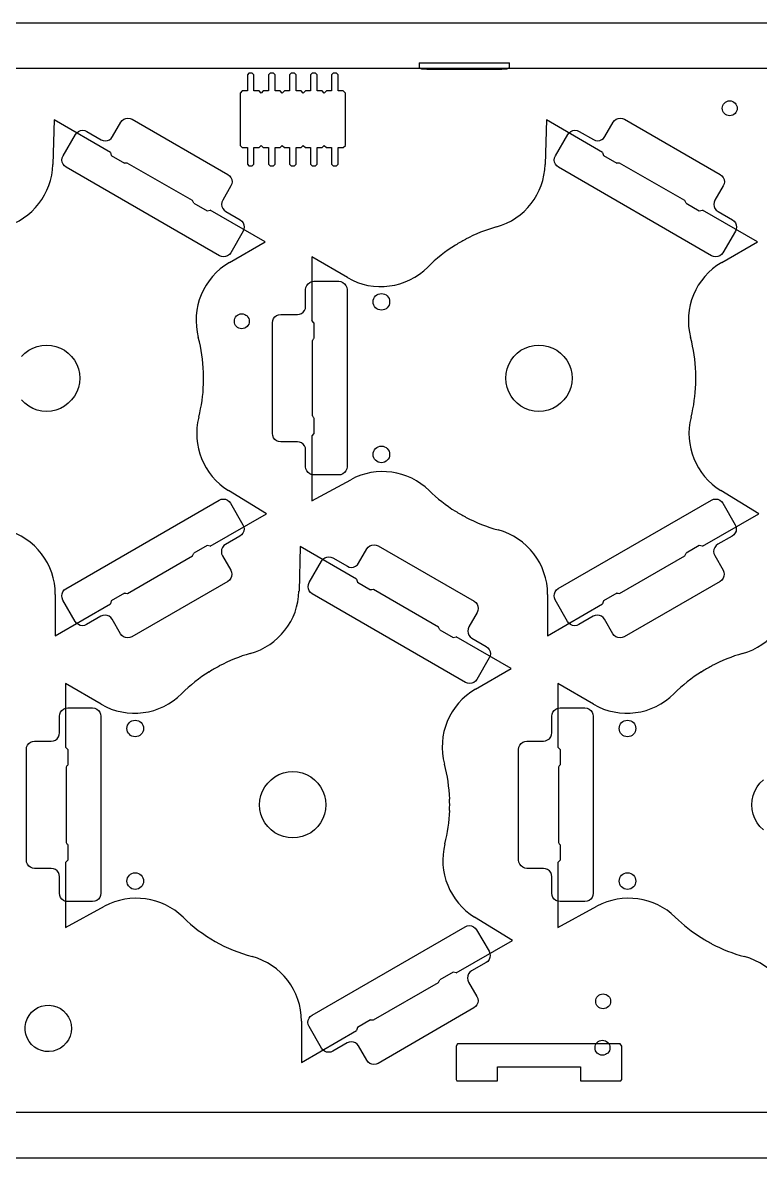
# Model space of a CAD drawing. Header units: millimetres. Extents: x -90 to 90, y -34 to 34.
# Drawn here: x -27.6 to 16.9, y -34.2 to 34.2 of the extents above; entities that cross this region are included whole.
import ezdxf

# ---------------------------------------------------------------- set-up
doc = ezdxf.new("R2010")
doc.units = ezdxf.units.MM
doc.layers.get('0').update_dxf_attribs({"linetype": 'CONTINUOUS'})

msp = doc.modelspace()

# ---------------------------------------------------------------- linework, layer by layer
for p, q in [((-80.289, 34.232), (80.289, 34.232)), ((-3.723, 31.812), (-3.723, 31.522)), ((-3.723, 31.812), (1.723, 31.812)), ((-3.723, 31.522), (-3.586, 31.454)), ((1.723, 31.522), (1.586, 31.454)), ((1.723, 31.522), (1.723, 31.812)), ((-3.071, 31.437), (1.071, 31.437)), ((-25.751, 28.37), (-25.823, 25.688)), ((-22.354, 26.409), (-25.751, 28.37)), ((3.949, 28.37), (3.877, 25.688)), ((7.346, 26.409), (3.949, 28.37)), ((-22.354, 26.409), (-22.304, 26.223)), ((-22.304, 26.223), (-21.502, 25.76)), ((7.346, 26.409), (7.396, 26.223)), ((7.396, 26.223), (8.198, 25.76)), ((-17.401, 23.503), (-21.331, 25.772)), ((12.299, 23.503), (8.369, 25.772)), ((-17.325, 23.348), (-16.523, 22.885)), ((12.375, 23.348), (13.177, 22.885)), ((-16.523, 22.885), (-16.337, 22.935)), ((-13.017, 21.019), (-16.337, 22.935)), ((13.177, 22.885), (13.363, 22.935)), ((16.683, 21.019), (13.363, 22.935)), ((-15.172, 19.775), (-13.017, 21.019)), ((-1.537, 20.824), (-1.528, 20.822)), ((-0.931, 21.174), (-0.933, 21.165)), ((14.528, 19.775), (16.683, 21.019)), ((-8.055, 18.863), (-10.209, 20.107)), ((-10.209, 20.107), (-10.209, 16.274)), ((-10.073, 16.138), (-10.209, 16.274)), ((-10.073, 16.138), (-10.073, 15.212)), ((-10.169, 15.069), (-10.169, 10.531)), ((-16.733, 13.15), (-16.739, 13.143)), ((12.967, 13.15), (12.961, 13.143)), ((-16.733, 12.45), (-16.739, 12.457)), ((12.967, 12.45), (12.961, 12.457)), ((-10.073, 10.388), (-10.073, 9.462)), ((-10.073, 9.462), (-10.209, 9.326)), ((-10.209, 9.326), (-10.209, 5.404)), ((-10.209, 5.404), (-7.85, 6.682)), ((-12.941, 4.626), (-15.227, 6.03)), ((16.759, 4.626), (14.473, 6.03)), ((-16.337, 2.665), (-12.941, 4.626)), ((-1.537, 4.776), (-1.528, 4.778)), ((-0.931, 4.426), (-0.933, 4.435)), ((13.363, 2.665), (16.759, 4.626)), ((-21.33, -0.172), (-17.401, 2.097)), ((-16.523, 2.715), (-17.325, 2.252)), ((-16.337, 2.665), (-16.523, 2.715)), ((-10.901, 2.649), (-10.973, -0.033)), ((-7.504, 0.688), (-10.901, 2.649)), ((8.37, -0.172), (12.299, 2.097)), ((13.177, 2.715), (12.375, 2.252)), ((13.363, 2.665), (13.177, 2.715)), ((-7.504, 0.688), (-7.454, 0.502)), ((-7.454, 0.502), (-6.653, 0.039)), ((-2.551, -2.218), (-6.481, 0.051)), ((-25.674, -0.238), (-25.674, -2.726)), ((-22.304, -0.623), (-22.354, -0.809)), ((-21.502, -0.16), (-22.304, -0.623)), ((4.026, -0.238), (4.026, -2.726)), ((7.396, -0.623), (7.346, -0.809)), ((8.198, -0.16), (7.396, -0.623)), ((-25.674, -2.726), (-22.354, -0.809)), ((4.026, -2.726), (7.346, -0.809)), ((-2.475, -2.373), (-1.673, -2.836)), ((-1.673, -2.836), (-1.487, -2.786)), ((1.833, -4.702), (-1.487, -2.786)), ((-15.781, -4.547), (-15.783, -4.556)), ((-0.322, -5.946), (1.833, -4.702)), ((13.919, -4.547), (13.917, -4.556)), ((-16.387, -4.897), (-16.378, -4.899)), ((13.313, -4.897), (13.322, -4.899)), ((-22.905, -6.857), (-25.059, -5.614)), ((-25.059, -5.614), (-25.059, -9.447)), ((6.795, -6.857), (4.641, -5.614)), ((4.641, -5.614), (4.641, -9.447)), ((-24.923, -9.583), (-25.059, -9.447)), ((-24.923, -9.583), (-24.923, -10.509)), ((4.777, -9.583), (4.641, -9.447)), ((4.777, -9.583), (4.777, -10.509)), ((-25.019, -10.652), (-25.019, -15.19)), ((4.681, -10.652), (4.681, -15.19)), ((-1.883, -12.571), (-1.889, -12.577)), ((-1.883, -13.271), (-1.889, -13.264)), ((-24.923, -15.333), (-24.923, -16.259)), ((4.777, -15.333), (4.777, -16.259)), ((-24.923, -16.259), (-25.059, -16.395)), ((-25.059, -16.395), (-25.059, -20.317)), ((4.777, -16.259), (4.641, -16.395)), ((4.641, -16.395), (4.641, -20.317)), ((-25.059, -20.317), (-22.7, -19.039)), ((4.641, -20.317), (7, -19.039)), ((1.909, -21.095), (-0.377, -19.691)), ((-1.487, -23.056), (1.909, -21.095)), ((13.313, -20.945), (13.322, -20.943)), ((13.919, -21.295), (13.917, -21.286)), ((-1.673, -23.006), (-2.475, -23.469)), ((-1.487, -23.056), (-1.673, -23.006)), ((-6.481, -25.893), (-2.551, -23.624)), ((-10.824, -25.959), (-10.824, -28.447)), ((-6.652, -25.881), (-7.454, -26.344)), ((-10.824, -28.447), (-7.504, -26.53)), ((-7.454, -26.344), (-7.504, -26.53)), ((80.289, -34.232), (-80.289, -34.232))]:
    msp.add_line(p, q)
for points in [[(48.099, 31.469), (-80.182, 31.464)], [(-27.711, 14.11), (-27.51, 14.311), (-27.281, 14.483), (-27.031, 14.619), (-26.763, 14.719), (-26.485, 14.78), (-26.2, 14.8), (-25.915, 14.78), (-25.637, 14.719), (-25.369, 14.619), (-25.119, 14.483), (-24.89, 14.311), (-24.689, 14.11), (-24.517, 13.881), (-24.381, 13.631), (-24.281, 13.363), (-24.22, 13.085), (-24.2, 12.8), (-24.22, 12.515), (-24.281, 12.237), (-24.381, 11.969), (-24.517, 11.719), (-24.689, 11.49), (-24.89, 11.289), (-25.119, 11.117), (-25.369, 10.981), (-25.637, 10.881), (-25.915, 10.82), (-26.2, 10.8), (-26.485, 10.82), (-26.763, 10.881), (-27.031, 10.981), (-27.281, 11.117), (-27.51, 11.289), (-27.711, 11.49)], [(17.04, -14.432), (16.838, -14.231), (16.667, -14.002), (16.531, -13.752), (16.431, -13.484), (16.37, -13.206), (16.35, -12.921), (16.37, -12.636), (16.431, -12.357), (16.531, -12.09), (16.667, -11.84), (16.838, -11.611), (17.04, -11.409)], [(-77.186, -31.45), (42.611, -31.446)]]:
    msp.add_lwpolyline(points)
for points in [[(-8.175, 29.975), (-8.175, 29.99), (-8.302, 30.117), (-8.61, 30.117), (-8.61, 31.074), (-8.61, 31.086), (-8.71, 31.183), (-8.91, 31.183), (-9.01, 31.086), (-9.01, 31.074), (-9.01, 30.117), (-9.318, 30.117), (-9.445, 29.99), (-9.572, 30.117), (-9.88, 30.117), (-9.88, 31.074), (-9.88, 31.086), (-9.98, 31.183), (-10.18, 31.183), (-10.28, 31.086), (-10.28, 31.074), (-10.28, 30.117), (-10.588, 30.117), (-10.715, 29.99), (-10.842, 30.117), (-11.15, 30.117), (-11.15, 31.074), (-11.15, 31.086), (-11.25, 31.183), (-11.45, 31.183), (-11.55, 31.086), (-11.55, 31.074), (-11.55, 30.117), (-11.858, 30.117), (-11.985, 29.99), (-12.112, 30.117), (-12.42, 30.117), (-12.42, 31.074), (-12.42, 31.086), (-12.52, 31.183), (-12.72, 31.183), (-12.82, 31.086), (-12.82, 31.074), (-12.82, 30.117), (-13.128, 30.117), (-13.255, 29.99), (-13.382, 30.117), (-13.69, 30.117), (-13.69, 31.074), (-13.69, 31.086), (-13.79, 31.183), (-13.99, 31.183), (-14.09, 31.086), (-14.09, 31.074), (-14.09, 30.117), (-14.398, 30.117), (-14.525, 29.99), (-14.525, 29.975), (-14.525, 26.83), (-14.398, 26.703), (-14.09, 26.703), (-14.09, 25.706), (-13.99, 25.609), (-13.79, 25.609), (-13.69, 25.706), (-13.69, 26.703), (-13.382, 26.703), (-13.255, 26.83), (-13.128, 26.703), (-12.82, 26.703), (-12.82, 25.706), (-12.72, 25.609), (-12.52, 25.609), (-12.42, 25.706), (-12.42, 26.703), (-12.112, 26.703), (-11.985, 26.83), (-11.858, 26.703), (-11.55, 26.703), (-11.55, 25.706), (-11.45, 25.609), (-11.25, 25.609), (-11.15, 25.706), (-11.15, 26.703), (-10.842, 26.703), (-10.715, 26.83), (-10.588, 26.703), (-10.28, 26.703), (-10.28, 25.706), (-10.18, 25.609), (-9.98, 25.609), (-9.88, 25.706), (-9.88, 26.703), (-9.572, 26.703), (-9.445, 26.83), (-9.318, 26.703), (-9.01, 26.703), (-9.01, 25.706), (-8.91, 25.609), (-8.71, 25.609), (-8.61, 25.706), (-8.61, 26.703), (-8.302, 26.703), (-8.175, 26.83)], [(-21.421, 28.462), (-21.291, 28.479), (-21.162, 28.462), (-21.041, 28.412), (-15.26, 25.074), (-15.157, 24.995), (-15.077, 24.891), (-15.027, 24.771), (-15.01, 24.641), (-15.027, 24.512), (-15.077, 24.391), (-15.577, 23.525), (-15.627, 23.405), (-15.644, 23.275), (-15.627, 23.146), (-15.577, 23.025), (-15.498, 22.922), (-15.394, 22.842), (-14.528, 22.342), (-14.425, 22.263), (-14.345, 22.159), (-14.295, 22.039), (-14.278, 21.909), (-14.295, 21.78), (-14.345, 21.659), (-15.095, 20.36), (-15.175, 20.257), (-15.278, 20.177), (-15.399, 20.127), (-15.528, 20.11), (-15.658, 20.127), (-15.778, 20.177), (-25.023, 25.515), (-25.127, 25.594), (-25.206, 25.698), (-25.256, 25.818), (-25.273, 25.948), (-25.256, 26.077), (-25.206, 26.198), (-24.456, 27.497), (-24.377, 27.6), (-24.273, 27.68), (-24.153, 27.73), (-24.023, 27.747), (-23.894, 27.73), (-23.773, 27.68), (-22.907, 27.18), (-22.787, 27.13), (-22.657, 27.113), (-22.528, 27.13), (-22.407, 27.18), (-22.304, 27.259), (-22.224, 27.363), (-21.724, 28.229), (-21.645, 28.332), (-21.541, 28.412)], [(8.279, 28.463), (8.409, 28.48), (8.538, 28.463), (8.659, 28.413), (14.44, 25.075), (14.543, 24.996), (14.623, 24.892), (14.673, 24.772), (14.69, 24.642), (14.673, 24.513), (14.623, 24.392), (14.123, 23.526), (14.073, 23.406), (14.056, 23.276), (14.073, 23.147), (14.123, 23.026), (14.202, 22.923), (14.306, 22.843), (15.172, 22.343), (15.275, 22.264), (15.355, 22.16), (15.405, 22.04), (15.422, 21.91), (15.405, 21.781), (15.355, 21.66), (14.605, 20.361), (14.525, 20.258), (14.422, 20.178), (14.301, 20.128), (14.172, 20.111), (14.042, 20.128), (13.922, 20.178), (4.677, 25.516), (4.573, 25.595), (4.494, 25.699), (4.444, 25.819), (4.427, 25.949), (4.444, 26.078), (4.494, 26.199), (5.244, 27.498), (5.323, 27.601), (5.427, 27.681), (5.547, 27.731), (5.677, 27.748), (5.806, 27.731), (5.927, 27.681), (6.793, 27.181), (6.913, 27.131), (7.043, 27.114), (7.172, 27.131), (7.293, 27.181), (7.396, 27.26), (7.476, 27.364), (7.976, 28.23), (8.055, 28.333), (8.159, 28.413)], [(-10.202, 18.623), (-10.073, 18.64), (-8.573, 18.64), (-8.443, 18.623), (-8.323, 18.573), (-8.219, 18.493), (-8.14, 18.39), (-8.09, 18.269), (-8.073, 18.14), (-8.073, 7.464), (-8.09, 7.335), (-8.14, 7.214), (-8.219, 7.111), (-8.323, 7.031), (-8.443, 6.981), (-8.573, 6.964), (-10.073, 6.964), (-10.202, 6.981), (-10.323, 7.031), (-10.426, 7.111), (-10.506, 7.214), (-10.556, 7.335), (-10.573, 7.464), (-10.573, 8.464), (-10.59, 8.594), (-10.64, 8.714), (-10.719, 8.818), (-10.823, 8.897), (-10.943, 8.947), (-11.073, 8.964), (-12.073, 8.964), (-12.202, 8.981), (-12.323, 9.031), (-12.426, 9.111), (-12.506, 9.214), (-12.556, 9.335), (-12.573, 9.464), (-12.573, 16.14), (-12.556, 16.269), (-12.506, 16.39), (-12.426, 16.493), (-12.323, 16.573), (-12.202, 16.623), (-12.073, 16.64), (-11.073, 16.64), (-10.943, 16.657), (-10.823, 16.707), (-10.719, 16.786), (-10.64, 16.89), (-10.59, 17.01), (-10.573, 17.14), (-10.573, 18.14), (-10.556, 18.269), (-10.506, 18.39), (-10.426, 18.493), (-10.323, 18.573)], [(3.215, 14.78), (3.5, 14.8), (3.785, 14.78), (4.063, 14.719), (4.331, 14.619), (4.581, 14.483), (4.81, 14.311), (5.011, 14.11), (5.183, 13.881), (5.319, 13.631), (5.419, 13.363), (5.48, 13.085), (5.5, 12.8), (5.48, 12.515), (5.419, 12.237), (5.319, 11.969), (5.183, 11.719), (5.011, 11.49), (4.81, 11.289), (4.581, 11.117), (4.331, 10.981), (4.063, 10.881), (3.785, 10.82), (3.5, 10.8), (3.215, 10.82), (2.937, 10.881), (2.669, 10.981), (2.419, 11.117), (2.19, 11.289), (1.989, 11.49), (1.817, 11.719), (1.681, 11.969), (1.581, 12.237), (1.52, 12.515), (1.5, 12.8), (1.52, 13.085), (1.581, 13.363), (1.681, 13.631), (1.817, 13.881), (1.989, 14.11), (2.19, 14.311), (2.419, 14.483), (2.669, 14.619), (2.937, 14.719)], [(-15.671, 5.498), (-15.541, 5.515), (-15.412, 5.498), (-15.291, 5.448), (-15.188, 5.368), (-15.108, 5.265), (-14.358, 3.966), (-14.308, 3.845), (-14.291, 3.716), (-14.308, 3.586), (-14.358, 3.466), (-14.438, 3.362), (-14.541, 3.283), (-15.407, 2.783), (-15.511, 2.703), (-15.59, 2.6), (-15.64, 2.479), (-15.657, 2.35), (-15.64, 2.22), (-15.59, 2.1), (-15.09, 1.234), (-15.04, 1.113), (-15.023, 0.984), (-15.04, 0.854), (-15.09, 0.734), (-15.17, 0.63), (-15.273, 0.551), (-21.054, -2.787), (-21.175, -2.837), (-21.304, -2.854), (-21.434, -2.837), (-21.554, -2.787), (-21.658, -2.708), (-21.737, -2.604), (-22.237, -1.738), (-22.317, -1.635), (-22.42, -1.555), (-22.541, -1.505), (-22.67, -1.488), (-22.8, -1.505), (-22.92, -1.555), (-23.786, -2.055), (-23.907, -2.105), (-24.036, -2.122), (-24.166, -2.105), (-24.286, -2.055), (-24.39, -1.976), (-24.469, -1.872), (-25.219, -0.573), (-25.269, -0.452), (-25.286, -0.323), (-25.269, -0.194), (-25.219, -0.073), (-25.14, 0.031), (-25.036, 0.11), (-15.791, 5.448)], [(14.029, 5.499), (14.159, 5.516), (14.288, 5.499), (14.409, 5.449), (14.512, 5.369), (14.592, 5.266), (15.342, 3.967), (15.392, 3.846), (15.409, 3.717), (15.392, 3.587), (15.342, 3.467), (15.262, 3.363), (15.159, 3.284), (14.293, 2.784), (14.189, 2.704), (14.11, 2.601), (14.06, 2.48), (14.043, 2.351), (14.06, 2.221), (14.11, 2.101), (14.61, 1.235), (14.66, 1.114), (14.677, 0.985), (14.66, 0.855), (14.61, 0.735), (14.53, 0.631), (14.427, 0.552), (8.646, -2.786), (8.525, -2.836), (8.396, -2.853), (8.266, -2.836), (8.146, -2.786), (8.042, -2.707), (7.963, -2.603), (7.463, -1.737), (7.383, -1.633), (7.28, -1.554), (7.159, -1.504), (7.03, -1.487), (6.9, -1.504), (6.78, -1.554), (5.914, -2.054), (5.793, -2.104), (5.664, -2.121), (5.534, -2.104), (5.414, -2.054), (5.31, -1.975), (5.231, -1.871), (4.481, -0.572), (4.431, -0.451), (4.414, -0.322), (4.431, -0.193), (4.481, -0.072), (4.56, 0.032), (4.664, 0.111), (13.909, 5.449)], [(-6.571, 2.742), (-6.441, 2.759), (-6.312, 2.742), (-6.191, 2.692), (-0.41, -0.646), (-0.307, -0.725), (-0.227, -0.829), (-0.177, -0.949), (-0.16, -1.079), (-0.177, -1.208), (-0.227, -1.329), (-0.727, -2.195), (-0.777, -2.315), (-0.794, -2.445), (-0.777, -2.574), (-0.727, -2.695), (-0.648, -2.798), (-0.544, -2.878), (0.322, -3.378), (0.425, -3.457), (0.505, -3.561), (0.555, -3.681), (0.572, -3.811), (0.555, -3.94), (0.505, -4.061), (-0.245, -5.36), (-0.325, -5.463), (-0.428, -5.543), (-0.549, -5.593), (-0.678, -5.61), (-0.808, -5.593), (-0.928, -5.543), (-10.173, -0.205), (-10.277, -0.126), (-10.356, -0.022), (-10.406, 0.098), (-10.423, 0.228), (-10.406, 0.357), (-10.356, 0.478), (-9.606, 1.777), (-9.527, 1.88), (-9.423, 1.96), (-9.303, 2.01), (-9.173, 2.027), (-9.044, 2.01), (-8.923, 1.96), (-8.057, 1.46), (-7.937, 1.41), (-7.807, 1.393), (-7.678, 1.41), (-7.557, 1.46), (-7.454, 1.539), (-7.374, 1.643), (-6.874, 2.509), (-6.795, 2.612), (-6.691, 2.692)], [(-25.052, -7.098), (-24.923, -7.081), (-23.423, -7.081), (-23.293, -7.098), (-23.173, -7.148), (-23.069, -7.228), (-22.99, -7.331), (-22.94, -7.452), (-22.923, -7.581), (-22.923, -18.257), (-22.94, -18.386), (-22.99, -18.507), (-23.069, -18.61), (-23.173, -18.69), (-23.293, -18.739), (-23.423, -18.757), (-24.923, -18.757), (-25.052, -18.74), (-25.173, -18.69), (-25.276, -18.61), (-25.356, -18.507), (-25.406, -18.386), (-25.423, -18.257), (-25.423, -17.257), (-25.44, -17.127), (-25.49, -17.006), (-25.569, -16.903), (-25.673, -16.823), (-25.793, -16.774), (-25.923, -16.757), (-26.923, -16.757), (-27.052, -16.74), (-27.173, -16.69), (-27.276, -16.61), (-27.356, -16.507), (-27.406, -16.386), (-27.423, -16.257), (-27.423, -9.581), (-27.406, -9.452), (-27.356, -9.331), (-27.276, -9.228), (-27.173, -9.148), (-27.052, -9.098), (-26.923, -9.081), (-25.923, -9.081), (-25.793, -9.064), (-25.673, -9.014), (-25.569, -8.935), (-25.49, -8.831), (-25.44, -8.711), (-25.423, -8.581), (-25.423, -7.581), (-25.406, -7.452), (-25.356, -7.331), (-25.276, -7.228), (-25.173, -7.148)], [(4.648, -7.097), (4.777, -7.08), (6.277, -7.08), (6.407, -7.097), (6.527, -7.147), (6.631, -7.227), (6.71, -7.33), (6.76, -7.451), (6.777, -7.58), (6.777, -18.255), (6.76, -18.385), (6.71, -18.505), (6.631, -18.609), (6.527, -18.688), (6.407, -18.738), (6.277, -18.755), (4.777, -18.755), (4.648, -18.738), (4.527, -18.689), (4.424, -18.609), (4.344, -18.506), (4.294, -18.385), (4.277, -18.255), (4.277, -17.255), (4.26, -17.126), (4.21, -17.005), (4.131, -16.902), (4.027, -16.822), (3.907, -16.773), (3.777, -16.755), (2.777, -16.755), (2.648, -16.738), (2.527, -16.689), (2.424, -16.609), (2.344, -16.506), (2.294, -16.385), (2.277, -16.255), (2.277, -9.58), (2.294, -9.451), (2.344, -9.33), (2.424, -9.227), (2.527, -9.147), (2.648, -9.097), (2.777, -9.08), (3.777, -9.08), (3.907, -9.063), (4.027, -9.013), (4.131, -8.934), (4.21, -8.83), (4.26, -8.71), (4.277, -8.58), (4.277, -7.58), (4.294, -7.451), (4.344, -7.33), (4.424, -7.227), (4.527, -7.147)], [(-11.635, -10.941), (-11.35, -10.921), (-11.065, -10.941), (-10.787, -11.002), (-10.519, -11.102), (-10.269, -11.238), (-10.04, -11.409), (-9.839, -11.611), (-9.668, -11.84), (-9.531, -12.09), (-9.431, -12.357), (-9.37, -12.636), (-9.35, -12.921), (-9.37, -13.206), (-9.431, -13.484), (-9.531, -13.752), (-9.668, -14.002), (-9.839, -14.231), (-10.04, -14.432), (-10.269, -14.603), (-10.519, -14.74), (-10.787, -14.84), (-11.065, -14.901), (-11.35, -14.921), (-11.635, -14.901), (-11.914, -14.84), (-12.181, -14.74), (-12.431, -14.603), (-12.66, -14.432), (-12.862, -14.231), (-13.033, -14.002), (-13.169, -13.752), (-13.269, -13.484), (-13.33, -13.206), (-13.35, -12.921), (-13.33, -12.636), (-13.269, -12.357), (-13.169, -12.09), (-13.033, -11.84), (-12.862, -11.611), (-12.66, -11.409), (-12.431, -11.238), (-12.181, -11.102), (-11.914, -11.002)], [(-0.821, -20.222), (-0.691, -20.205), (-0.562, -20.222), (-0.441, -20.272), (-0.338, -20.352), (-0.258, -20.455), (0.492, -21.754), (0.542, -21.875), (0.559, -22.004), (0.542, -22.134), (0.492, -22.254), (0.412, -22.358), (0.309, -22.437), (-0.557, -22.937), (-0.661, -23.017), (-0.74, -23.12), (-0.79, -23.241), (-0.807, -23.37), (-0.79, -23.5), (-0.74, -23.62), (-0.24, -24.486), (-0.19, -24.607), (-0.173, -24.736), (-0.19, -24.866), (-0.24, -24.986), (-0.32, -25.09), (-0.423, -25.169), (-6.204, -28.507), (-6.325, -28.557), (-6.454, -28.574), (-6.584, -28.557), (-6.704, -28.507), (-6.808, -28.428), (-6.887, -28.324), (-7.387, -27.458), (-7.467, -27.354), (-7.57, -27.275), (-7.691, -27.225), (-7.82, -27.208), (-7.95, -27.225), (-8.07, -27.275), (-8.936, -27.775), (-9.057, -27.825), (-9.186, -27.842), (-9.316, -27.825), (-9.436, -27.775), (-9.54, -27.696), (-9.619, -27.592), (-10.369, -26.293), (-10.419, -26.172), (-10.436, -26.043), (-10.419, -25.914), (-10.369, -25.793), (-10.29, -25.689), (-10.186, -25.61), (-0.941, -20.272)], [(-26.278, -25.011), (-26.041, -25.001), (-25.805, -25.031), (-25.578, -25.101), (-25.366, -25.208), (-25.175, -25.349), (-25.011, -25.52), (-24.878, -25.717), (-24.78, -25.934), (-24.72, -26.163), (-24.7, -26.4), (-24.72, -26.637), (-24.78, -26.866), (-24.878, -27.083), (-25.011, -27.28), (-25.175, -27.451), (-25.366, -27.592), (-25.578, -27.699), (-25.805, -27.769), (-26.041, -27.799), (-26.278, -27.789), (-26.51, -27.739), (-26.73, -27.65), (-26.932, -27.526), (-27.111, -27.369), (-27.26, -27.184), (-27.376, -26.977), (-27.455, -26.753), (-27.495, -26.519), (-27.495, -26.281), (-27.455, -26.047), (-27.376, -25.823), (-27.26, -25.616), (-27.111, -25.431), (-26.932, -25.274), (-26.73, -25.15), (-26.51, -25.061)], [(-1.5, -29.479), (-1.442, -29.567), (1, -29.567), (1, -28.725), (6, -28.725), (6, -29.567), (8.442, -29.567), (8.5, -29.479), (8.5, -27.475), (8.402, -27.328), (-1.402, -27.328), (-1.5, -27.475)]]:
    msp.add_lwpolyline(points, close=True)
for centre, radius in [((15.016, 29.072), 0.45), ((-6.004, 17.402), 0.5), ((-14.424, 16.232), 0.45), ((-6.004, 8.202), 0.5), ((-20.854, -8.318), 0.5), ((8.846, -8.318), 0.5), ((-20.854, -17.518), 0.5), ((8.846, -17.518), 0.5), ((7.376, -24.768), 0.45), ((7.336, -27.568), 0.45)]:
    msp.add_circle(centre, radius)
for centre, radius, start, end in [((-29.848, 25.798), 4.026, 285.67809, 358.4428), ((-0.148, 25.798), 4.026, 285.67809, 358.4428), ((3.5, 12.8), 9.474, 105.67809, 117.88279), ((3.5, 12.8), 9.474, 122.11721, 134.97396), ((3.5, 12.8), 9.467, 117.92097, 122.07903), ((-13.158, 16.288), 4.026, 120.00007, 194.97396), ((-6.042, 22.35), 4.026, 240.00007, 314.97396), ((16.542, 16.288), 4.026, 120.00007, 194.97396), ((-26.2, 12.8), 9.474, 2.11721, 14.97396), ((3.5, 12.8), 9.474, 2.11721, 14.97396), ((-26.2, 12.8), 9.467, -2.07903, 2.07903), ((3.5, 12.8), 9.467, -2.07903, 2.07903), ((-26.2, 12.8), 9.474, 345.67809, 357.88279), ((3.5, 12.8), 9.474, 345.67809, 357.88279), ((-13.12, 9.461), 4.026, 165.67809, 238.4428), ((16.58, 9.461), 4.026, 165.67809, 238.4428), ((-5.932, 3.142), 4.026, 45.67809, 118.4428), ((3.5, 12.8), 9.474, 225.67809, 237.88279), ((3.5, 12.8), 9.467, 237.92097, 242.07903), ((3.5, 12.8), 9.474, 242.11721, 254.97396), ((-29.7, -0.238), 4.026, 0.00007, 74.97396), ((0, -0.238), 4.026, 0.00007, 74.97396), ((-14.998, 0.077), 4.026, 285.67809, 358.4428), ((14.702, 0.077), 4.026, 285.67809, 358.4428), ((-11.35, -12.921), 9.474, 105.67809, 117.88279), ((18.35, -12.921), 9.474, 105.67809, 117.88279), ((-11.35, -12.921), 9.467, 117.92097, 122.07903), ((18.35, -12.921), 9.467, 117.92097, 122.07903), ((-11.35, -12.921), 9.474, 122.11721, 134.97396), ((18.35, -12.921), 9.474, 122.11721, 134.97396), ((1.692, -9.433), 4.026, 120.00007, 194.97396), ((-20.892, -3.371), 4.026, 240.00007, 314.97396), ((8.808, -3.371), 4.026, 240.00007, 314.97396), ((-11.35, -12.921), 9.474, 2.11721, 14.97396), ((-11.35, -12.921), 9.467, -2.07903, 2.07903), ((-11.35, -12.921), 9.474, 345.67809, 357.88279), ((1.73, -16.26), 4.026, 165.67809, 238.4428), ((-20.782, -22.579), 4.026, 45.67809, 118.4428), ((8.918, -22.579), 4.026, 45.67809, 118.4428), ((-11.35, -12.921), 9.474, 225.67809, 254.97396), ((18.35, -12.921), 9.474, 225.67809, 237.88279), ((18.35, -12.921), 9.467, 237.92097, 242.07903), ((18.35, -12.921), 9.474, 242.11721, 254.97396), ((-14.85, -25.959), 4.026, 0.00007, 74.97396), ((14.85, -25.959), 4.026, 0.00007, 74.97396)]:
    msp.add_arc(centre, radius, start, end)
for centre, major_axis, ratio, start_param, end_param in [((-3.087, 31.454), (-0.501, 0.001), 0.034894, 0.069915, 1.602426), ((1.087, 31.454), (0.501, 0.001), 0.034894, 4.680759, 6.21327), ((-20.974, 25.051), (0.866, -0.5), 0.600122, 2.303321, 2.51824), ((8.726, 25.051), (0.866, -0.5), 0.600122, 2.303321, 2.51824), ((-18.203, 23.451), (-0.866, 0.5), 0.600122, 3.764937, 3.979854), ((11.497, 23.451), (-0.866, 0.5), 0.600122, 3.764937, 3.979854), ((-9.722, 14.4), (0, -1), 0.600122, 3.765012, 3.979945), ((-9.722, 11.2), (0, 1), 0.600122, 2.30324, 2.518173), ((-18.203, 2.149), (-0.866, -0.5), 0.600122, 2.303232, 2.518164), ((11.497, 2.149), (-0.866, -0.5), 0.600122, 2.303232, 2.518164), ((-6.125, -0.67), (0.866, -0.5), 0.600122, 2.303321, 2.51824), ((-20.974, 0.549), (0.866, 0.5), 0.600122, 3.765004, 3.979934), ((8.726, 0.549), (0.866, 0.5), 0.600122, 3.765003, 3.979934), ((-3.353, -2.27), (-0.866, 0.5), 0.600122, 3.764937, 3.979854), ((-24.572, -11.321), (0, -1), 0.600122, 3.765012, 3.979945), ((5.128, -11.321), (0, -1), 0.600122, 3.765012, 3.979945), ((-24.572, -14.521), (0, 1), 0.600122, 2.30324, 2.518173), ((5.128, -14.521), (0, 1), 0.600122, 2.30324, 2.518173), ((-3.353, -23.572), (-0.866, -0.5), 0.600122, 2.303232, 2.518164), ((-6.125, -25.172), (0.866, 0.5), 0.600122, 3.765004, 3.979934)]:
    msp.add_ellipse(centre, major_axis=major_axis, ratio=ratio, start_param=start_param, end_param=end_param)

doc.saveas('drawing.dxf')
